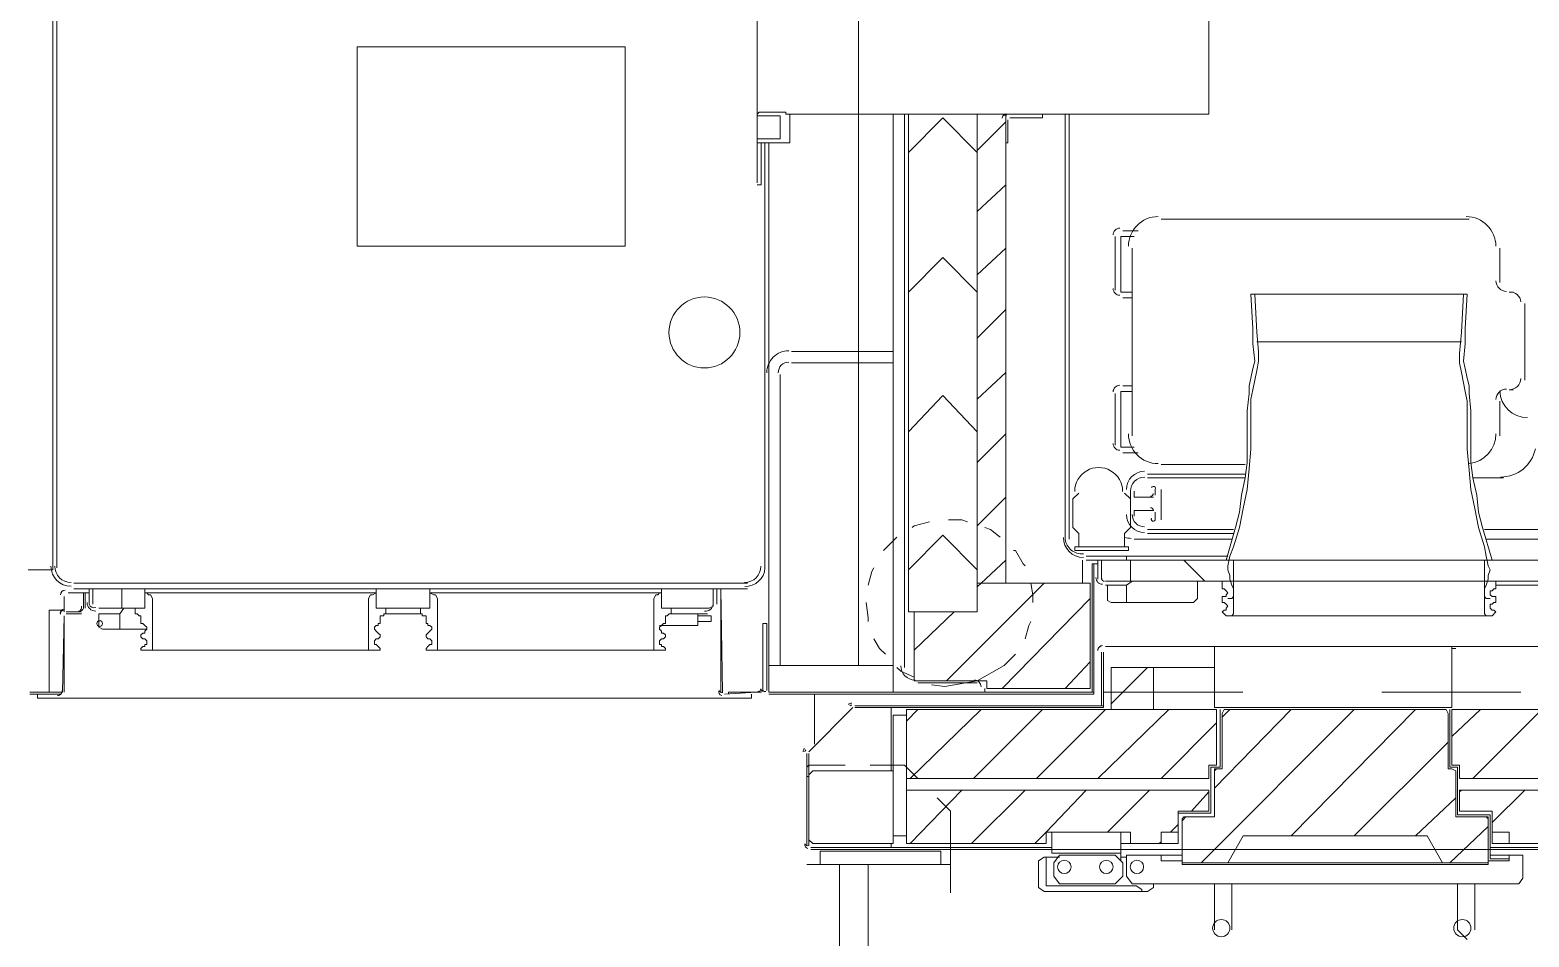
# Model space of a CAD drawing. Header units: metres. Extents: x -22 to 564, y 0 to 143.
# Drawn here: x 2.581 to 3.658, y 41.041 to 41.693 of the extents above; entities that cross this region are included whole.
import ezdxf
from ezdxf.xclip import XClip

# ---------------------------------------------------------------- set-up
doc = ezdxf.new("R2010")
doc.units = ezdxf.units.M
doc.header["$XCLIPFRAME"] = 2
doc.linetypes.add('XREF RADIOFARMACIA$0$PDF_IMPORT', pattern=[1, 0.8, -0.2])
doc.layers.add('XREF  PB CONJ$0$PARQUE', color=251, linetype='Continuous')
doc.layers.add('XREF RADIOFARMACIA$0$Mobiliario Fijo', color=40, linetype='Continuous')
doc.layers.get('Defpoints').off()

# ---------------------------------------------------------------- blocks, each defined once
blk = doc.blocks.new('XREF  PB CONJ')
at = {"layer": 'XREF  PB CONJ$0$PARQUE', "true_color": 0x136734}
h = blk.add_hatch(dxfattribs=at)
h.set_pattern_fill('CROSS', color=116, scale=0.02, angle=90)
edge = h.paths.add_edge_path()
edge.add_line((3.5883, 104.6056), (1.6936, 104.3684))
edge.add_line((1.6936, 104.3684), (2.4784, 17.6083))
edge.add_line((2.4784, 17.6083), (97.731, 17.9336))
edge.add_arc((97.7247, 19.237), 1.3034, 270.2752, 363.1006)
edge.add_line((99.0262, 19.3075), (96.4762, 19.3078))
edge.add_line((96.4762, 19.3078), (96.602, 20.224))
edge.add_line((96.602, 20.224), (62.4128, 20.224))
edge.add_arc((58.6329, 24.6535), 5.8231, 229.52466, 310.47534, ccw=False)
edge.add_line((54.8531, 20.224), (26.2527, 20.2188))
edge.add_line((26.2527, 20.2188), (4.2837, 20.0304))
edge.add_line((4.2837, 20.0304), (4.055, 46.6913))
edge.add_line((4.055, 46.6913), (2.3881, 46.6912))
edge.add_line((2.3881, 46.6912), (2.3881, 54.8033))
edge.add_line((2.3881, 54.8033), (3.9854, 54.8034))
edge.add_line((3.9854, 54.8034), (3.7464, 82.6679))
edge.add_line((3.7464, 82.6679), (3.6185, 95.2556))
edge.add_line((3.6185, 95.2556), (3.5883, 104.6056))
blk = doc.blocks.new('XREF RADIOFARMACIA$0$EQUIPO 2')
at = {"lineweight": 5}
for p, q in [((2547.6849, 1754.527), (2547.6849, 1754.5118)), ((2547.6863, 1754.527), (2547.6863, 1754.5118)), ((2547.7743, 1754.5104), (2547.7743, 1754.5283)), ((2547.6822, 1754.5049), (2547.6822, 1754.5215)), ((2547.6822, 1754.5215), (2547.6849, 1754.5215)), ((2547.6849, 1754.5215), (2547.6849, 1754.5049)), ((2547.6863, 1754.5132), (2547.6918, 1754.5132)), ((2547.6863, 1754.5118), (2547.6863, 1754.5036)), ((2547.6918, 1754.5132), (2547.7454, 1754.5132)), ((2547.7454, 1754.5132), (2547.7454, 1754.5022)), ((2547.6822, 1754.0276), (2547.6822, 1754.5049)), ((2547.6863, 1754.5036), (2547.7413, 1754.5022)), ((2547.7413, 1754.5022), (2547.6863, 1754.5022)), ((2547.7427, 1754.5008), (2547.7427, 1754.4898)), ((2547.7551, 1754.5022), (2547.7441, 1754.5022)), ((2547.7441, 1754.5008), (2547.7441, 1754.4898)), ((2548.5571, 1754.5104), (2547.7743, 1754.5104)), ((2548.5571, 1754.5077), (2547.7757, 1754.5077)), ((2547.7578, 1754.4884), (2547.7578, 1754.4994)), ((2547.7606, 1754.4637), (2547.7606, 1754.4953)), ((2547.7647, 1754.4637), (2547.7647, 1754.4953)), ((2547.7468, 1754.4884), (2547.7578, 1754.4884)), ((2547.7578, 1754.4871), (2547.7468, 1754.4871)), ((2547.7496, 1754.4843), (2547.7606, 1754.4843)), ((2547.7606, 1754.4816), (2547.7496, 1754.4816)), ((2547.7578, 1754.4884), (2547.7578, 1754.4871)), ((2547.7578, 1754.4843), (2547.7578, 1754.4871)), ((2547.7606, 1754.4843), (2547.7606, 1754.4816)), ((2547.7606, 1754.4816), (2547.7606, 1754.4761)), ((2547.7331, 1754.4774), (2547.7317, 1754.4747)), ((2547.7317, 1754.4747), (2547.7317, 1754.4637)), ((2547.7427, 1754.4774), (2547.7331, 1754.4774)), ((2547.7427, 1754.4637), (2547.7427, 1754.4774)), ((2547.7468, 1754.4774), (2547.7468, 1754.4637)), ((2547.7606, 1754.4761), (2547.7606, 1754.4609)), ((2547.7317, 1754.4637), (2547.7317, 1754.4623)), ((2547.7427, 1754.4623), (2547.7317, 1754.4623)), ((2547.7317, 1754.4623), (2547.7317, 1754.443)), ((2547.7427, 1754.4623), (2547.7427, 1754.4637)), ((2547.7468, 1754.4595), (2547.7427, 1754.4623)), ((2547.7468, 1754.4637), (2547.7468, 1754.4609)), ((2547.7606, 1754.4609), (2547.7468, 1754.4609)), ((2547.7468, 1754.4609), (2547.7468, 1754.4444)), ((2547.7606, 1754.4444), (2547.7606, 1754.4609)), ((2547.7647, 1754.432), (2547.7647, 1754.4637)), ((2547.7166, 1754.4458), (2547.7166, 1754.4472)), ((2547.7166, 1754.4472), (2547.7179, 1754.4472)), ((2547.7179, 1754.4472), (2547.7193, 1754.4458)), ((2547.7248, 1754.4458), (2547.7262, 1754.4472)), ((2547.7262, 1754.4472), (2547.7276, 1754.4472)), ((2547.7276, 1754.4472), (2547.7289, 1754.4458)), ((2547.7358, 1754.4458), (2547.7358, 1754.4472)), ((2547.7358, 1754.4472), (2547.7399, 1754.4472)), ((2547.7399, 1754.4472), (2547.7413, 1754.4472)), ((2547.7413, 1754.4485), (2547.7427, 1754.4499)), ((2547.7413, 1754.4472), (2547.7413, 1754.4485)), ((2547.7427, 1754.4499), (2547.7427, 1754.4513)), ((2547.7427, 1754.4513), (2547.7441, 1754.4513)), ((2547.7441, 1754.4513), (2547.7468, 1754.4513)), ((2547.7468, 1754.4513), (2547.7468, 1754.4444)), ((2547.7166, 1754.4389), (2547.7166, 1754.4458)), ((2547.7166, 1754.2821), (2547.7166, 1754.4389)), ((2547.7179, 1754.4389), (2547.7166, 1754.4389)), ((2547.7523, 1754.4389), (2547.7179, 1754.4389)), ((2547.7193, 1754.4458), (2547.7193, 1754.4444)), ((2547.7193, 1754.4444), (2547.7207, 1754.4444)), ((2547.7207, 1754.4444), (2547.7207, 1754.443)), ((2547.7207, 1754.443), (2547.7221, 1754.443)), ((2547.7221, 1754.443), (2547.7234, 1754.443)), ((2547.7234, 1754.443), (2547.7248, 1754.4444)), ((2547.7248, 1754.4444), (2547.7248, 1754.4458)), ((2547.7289, 1754.4458), (2547.7289, 1754.4444)), ((2547.7289, 1754.4444), (2547.7303, 1754.4444)), ((2547.7303, 1754.4444), (2547.7317, 1754.443)), ((2547.7317, 1754.443), (2547.7331, 1754.443)), ((2547.7331, 1754.443), (2547.7344, 1754.4444)), ((2547.7344, 1754.4444), (2547.7358, 1754.4458)), ((2547.7468, 1754.4444), (2547.7606, 1754.4444)), ((2547.7537, 1754.4389), (2547.7523, 1754.4389)), ((2547.7564, 1754.4403), (2547.7537, 1754.4389)), ((2547.7578, 1754.443), (2547.7564, 1754.4417)), ((2547.7564, 1754.4417), (2547.7564, 1754.4403)), ((2547.7578, 1754.278), (2547.7578, 1754.4444)), ((2547.7647, 1754.421), (2547.7647, 1754.432)), ((2547.7647, 1754.432), (2547.7647, 1754.432)), ((2547.7647, 1754.0991), (2547.7647, 1754.421)), ((2548.0068, 1754.2917), (2548.0068, 1754.0991)), ((2548.1499, 1754.2917), (2548.0068, 1754.2917)), ((2548.1499, 1754.0991), (2548.1499, 1754.2917)), ((2547.7166, 1754.2821), (2547.7166, 1754.2835)), ((2547.7166, 1754.2835), (2547.7179, 1754.2835)), ((2547.7166, 1754.2766), (2547.7166, 1754.2821)), ((2547.7166, 1754.2752), (2547.7166, 1754.2766)), ((2547.7179, 1754.2752), (2547.7166, 1754.2752)), ((2547.7179, 1754.2835), (2547.7523, 1754.2835)), ((2547.7193, 1754.2766), (2547.7179, 1754.2752)), ((2547.7207, 1754.278), (2547.7193, 1754.2766)), ((2547.7221, 1754.2793), (2547.7207, 1754.2793)), ((2547.7207, 1754.2793), (2547.7207, 1754.278)), ((2547.7234, 1754.2793), (2547.7221, 1754.2793)), ((2547.7248, 1754.278), (2547.7234, 1754.2793)), ((2547.7248, 1754.2766), (2547.7248, 1754.278)), ((2547.7262, 1754.2752), (2547.7248, 1754.2766)), ((2547.7276, 1754.2752), (2547.7262, 1754.2752)), ((2547.7289, 1754.2766), (2547.7276, 1754.2752)), ((2547.7303, 1754.278), (2547.7289, 1754.2766)), ((2547.7317, 1754.2793), (2547.7303, 1754.278)), ((2547.7331, 1754.2793), (2547.7317, 1754.2793)), ((2547.7344, 1754.278), (2547.7331, 1754.2793)), ((2547.7344, 1754.2766), (2547.7344, 1754.278)), ((2547.7358, 1754.2766), (2547.7344, 1754.2766)), ((2547.7358, 1754.2752), (2547.7358, 1754.2766)), ((2547.7399, 1754.2752), (2547.7358, 1754.2752)), ((2547.7413, 1754.2752), (2547.7399, 1754.2752)), ((2547.7413, 1754.2738), (2547.7413, 1754.2752)), ((2547.7468, 1754.2436), (2547.7468, 1754.278)), ((2547.7468, 1754.278), (2547.7606, 1754.278)), ((2547.7468, 1754.2394), (2547.7468, 1754.278)), ((2547.7523, 1754.2835), (2547.7537, 1754.2835)), ((2547.7537, 1754.2835), (2547.7564, 1754.2821)), ((2547.7564, 1754.2821), (2547.7564, 1754.2807)), ((2547.7564, 1754.2807), (2547.7578, 1754.278)), ((2547.7606, 1754.278), (2547.7606, 1754.2436)), ((2547.7413, 1754.2725), (2547.7413, 1754.2738)), ((2547.7427, 1754.2725), (2547.7413, 1754.2725)), ((2547.7427, 1754.2711), (2547.7427, 1754.2725)), ((2547.7427, 1754.2463), (2547.7427, 1754.2711)), ((2547.7441, 1754.2711), (2547.7427, 1754.2711)), ((2547.7468, 1754.2711), (2547.7441, 1754.2711)), ((2547.7413, 1754.2436), (2547.7413, 1754.2449)), ((2547.7413, 1754.2449), (2547.7427, 1754.2449)), ((2547.7413, 1754.2422), (2547.7413, 1754.2436)), ((2547.7427, 1754.2449), (2547.7427, 1754.2463)), ((2547.7427, 1754.2463), (2547.7441, 1754.2463)), ((2547.7441, 1754.2463), (2547.7468, 1754.2463)), ((2547.7606, 1754.2436), (2547.7606, 1754.2394)), ((2547.7166, 1754.2408), (2547.7166, 1754.2422)), ((2547.7166, 1754.2422), (2547.7179, 1754.2422)), ((2547.7166, 1754.2353), (2547.7166, 1754.2408)), ((2547.7166, 1754.2339), (2547.7166, 1754.2353)), ((2547.7166, 1754.0785), (2547.7166, 1754.2353)), ((2547.7179, 1754.2339), (2547.7166, 1754.2339)), ((2547.7179, 1754.2422), (2547.7193, 1754.2408)), ((2547.7523, 1754.2339), (2547.7179, 1754.2339)), ((2547.7193, 1754.2408), (2547.7207, 1754.2394)), ((2547.7207, 1754.2394), (2547.7207, 1754.2381)), ((2547.7207, 1754.2381), (2547.7221, 1754.2381)), ((2547.7221, 1754.2381), (2547.7234, 1754.2381)), ((2547.7234, 1754.2381), (2547.7248, 1754.2394)), ((2547.7248, 1754.2408), (2547.7262, 1754.2422)), ((2547.7248, 1754.2394), (2547.7248, 1754.2408)), ((2547.7262, 1754.2422), (2547.7276, 1754.2422)), ((2547.7276, 1754.2422), (2547.7289, 1754.2408)), ((2547.7289, 1754.2408), (2547.7303, 1754.2394)), ((2547.7303, 1754.2394), (2547.7317, 1754.2381)), ((2547.7317, 1754.2381), (2547.7331, 1754.2381)), ((2547.7331, 1754.2381), (2547.7344, 1754.2394)), ((2547.7344, 1754.2394), (2547.7344, 1754.2408)), ((2547.7344, 1754.2408), (2547.7358, 1754.2408)), ((2547.7358, 1754.2408), (2547.7358, 1754.2422)), ((2547.7358, 1754.2422), (2547.7399, 1754.2422)), ((2547.7399, 1754.2422), (2547.7413, 1754.2422)), ((2547.7606, 1754.2394), (2547.7468, 1754.2394)), ((2547.7537, 1754.2339), (2547.7523, 1754.2339)), ((2547.7564, 1754.2353), (2547.7537, 1754.2339)), ((2547.7578, 1754.2394), (2547.7564, 1754.2367)), ((2547.7564, 1754.2367), (2547.7564, 1754.2353)), ((2547.7578, 1754.073), (2547.7578, 1754.2394)), ((2547.7647, 1754.0936), (2547.7647, 1754.0991)), ((2547.7647, 1754.0537), (2547.7647, 1754.0936)), ((2547.7647, 1754.0936), (2547.7647, 1754.0936)), ((2548.0068, 1754.0991), (2548.1499, 1754.0991)), ((2547.7166, 1754.0716), (2547.7166, 1754.0785)), ((2547.7166, 1754.0785), (2547.7179, 1754.0785)), ((2547.7166, 1754.0702), (2547.7166, 1754.0716)), ((2547.7179, 1754.0702), (2547.7166, 1754.0702)), ((2547.7179, 1754.0785), (2547.7523, 1754.0785)), ((2547.7193, 1754.0716), (2547.7179, 1754.0702)), ((2547.7207, 1754.073), (2547.7193, 1754.073)), ((2547.7193, 1754.073), (2547.7193, 1754.0716)), ((2547.7221, 1754.0744), (2547.7207, 1754.0744)), ((2547.7207, 1754.0744), (2547.7207, 1754.073)), ((2547.7234, 1754.0744), (2547.7221, 1754.0744)), ((2547.7248, 1754.073), (2547.7234, 1754.0744)), ((2547.7248, 1754.0716), (2547.7248, 1754.073)), ((2547.7262, 1754.0702), (2547.7248, 1754.0716)), ((2547.7276, 1754.0702), (2547.7262, 1754.0702)), ((2547.7289, 1754.0716), (2547.7276, 1754.0702)), ((2547.7303, 1754.073), (2547.7289, 1754.073)), ((2547.7289, 1754.073), (2547.7289, 1754.0716)), ((2547.7317, 1754.0744), (2547.7303, 1754.073)), ((2547.7331, 1754.0744), (2547.7317, 1754.0744)), ((2547.7344, 1754.073), (2547.7331, 1754.0744)), ((2547.7344, 1754.0647), (2547.7344, 1754.0744)), ((2547.7358, 1754.0716), (2547.7344, 1754.073)), ((2547.7358, 1754.0702), (2547.7358, 1754.0716)), ((2547.7399, 1754.0702), (2547.7358, 1754.0702)), ((2547.7413, 1754.0702), (2547.7399, 1754.0702)), ((2547.7413, 1754.0689), (2547.7413, 1754.0702)), ((2547.7606, 1754.073), (2547.7468, 1754.073)), ((2547.7468, 1754.073), (2547.7468, 1754.0661)), ((2547.7468, 1754.073), (2547.7468, 1754.0661)), ((2547.7523, 1754.0785), (2547.7537, 1754.0785)), ((2547.7537, 1754.0785), (2547.7564, 1754.0771)), ((2547.7564, 1754.0771), (2547.7564, 1754.0757)), ((2547.7564, 1754.0757), (2547.7578, 1754.0744)), ((2547.7606, 1754.0661), (2547.7606, 1754.073)), ((2547.7344, 1754.0468), (2547.7344, 1754.0647)), ((2547.7427, 1754.0675), (2547.7413, 1754.0689)), ((2547.7427, 1754.0661), (2547.7427, 1754.0675)), ((2547.7427, 1754.0537), (2547.7427, 1754.0661)), ((2547.7441, 1754.0661), (2547.7427, 1754.0661)), ((2547.7468, 1754.0661), (2547.7441, 1754.0661)), ((2547.7468, 1754.0661), (2547.7468, 1754.0565)), ((2547.7427, 1754.04), (2547.7427, 1754.0537)), ((2547.7468, 1754.0565), (2547.7468, 1754.0537)), ((2547.7468, 1754.0537), (2547.7468, 1754.04)), ((2547.7606, 1754.0537), (2547.7606, 1754.0565)), ((2547.7606, 1754.0565), (2547.7606, 1754.0413)), ((2547.7606, 1754.0111), (2547.7606, 1754.0537)), ((2547.7647, 1754.0111), (2547.7647, 1754.0537)), ((2547.7358, 1754.0468), (2547.7344, 1754.0468)), ((2547.7427, 1754.0468), (2547.7358, 1754.0468)), ((2547.7372, 1754.0468), (2547.7372, 1754.0372)), ((2547.7413, 1754.0372), (2547.7413, 1754.0468)), ((2547.7468, 1754.0386), (2547.7468, 1754.0413)), ((2547.7482, 1754.0358), (2547.7468, 1754.0386)), ((2547.7606, 1754.0413), (2547.7606, 1754.0358)), ((2547.6822, 1754.0083), (2547.6822, 1754.0276)), ((2547.6849, 1754.0276), (2547.6866, 1754.001)), ((2547.6863, 1754.029), (2547.7606, 1754.0303)), ((2547.7606, 1754.0303), (2547.6863, 1754.0303)), ((2547.7372, 1754.0372), (2547.7413, 1754.0372)), ((2547.7606, 1754.0358), (2547.7482, 1754.0358)), ((2547.7496, 1754.0358), (2547.7606, 1754.0358)), ((2547.7606, 1754.0331), (2547.7496, 1754.0331)), ((2547.7606, 1754.0358), (2547.7606, 1754.0331)), ((2547.6863, 1754.0248), (2547.6849, 1754.0248)), ((2547.6863, 1754.0014), (2547.6863, 1754.0248)), ((2547.6849, 1754.0083), (2547.6822, 1754.0083)), ((2547.6849, 1753.9959), (2547.6849, 1753.7621)), ((2547.6863, 1753.7621), (2547.6863, 1753.9959)), ((2547.7055, 1753.9959), (2547.6863, 1753.9959)), ((2547.6863, 1753.9959), (2547.6863, 1753.9065)), ((2547.6877, 1754.0001), (2547.7358, 1754.0001)), ((2547.7358, 1753.9973), (2547.6877, 1753.9973)), ((2547.6877, 1753.9973), (2547.7358, 1753.9973)), ((2547.7055, 1753.9959), (2547.9147, 1753.9959)), ((2547.9147, 1753.9959), (2547.7055, 1753.9959)), ((2547.7055, 1753.9065), (2547.7055, 1753.9959)), ((2547.7358, 1754.0001), (2547.7358, 1753.9973)), ((2548.0811, 1753.9987), (2547.7757, 1753.9987)), ((2548.0811, 1753.9959), (2547.7757, 1753.9959)), ((2548.0508, 1754.0042), (2548.0508, 1754.0014)), ((2548.0508, 1754.0014), (2548.0811, 1754.0014)), ((2548.0522, 1754.0042), (2548.304, 1754.0042)), ((2548.0756, 1753.9987), (2548.0811, 1753.9987)), ((2548.0811, 1753.9959), (2548.0756, 1753.9959)), ((2548.0756, 1753.9959), (2548.0811, 1753.9959)), ((2548.0811, 1754.0042), (2548.0811, 1753.9808)), ((2548.0839, 1753.9877), (2548.0839, 1754.0042)), ((2548.1004, 1754.0042), (2548.1004, 1753.9877)), ((2548.1017, 1754.0042), (2548.1031, 1754.0028)), ((2548.1031, 1754.0028), (2548.1031, 1753.9836)), ((2547.9147, 1753.9877), (2547.7055, 1753.9877)), ((2548.1004, 1753.9877), (2548.0839, 1753.9877)), ((2548.099, 1753.9877), (2548.0852, 1753.9877)), ((2547.9229, 1753.9794), (2547.9229, 1753.9065)), ((2547.9312, 1753.9065), (2547.9312, 1753.9794)), ((2547.9312, 1753.9794), (2547.9312, 1753.9313)), ((2548.0811, 1753.9808), (2548.1017, 1753.9808)), ((2548.1031, 1753.9836), (2548.1017, 1753.9836)), ((2548.1017, 1753.9836), (2548.1017, 1753.6795)), ((2547.5749, 1753.9657), (2547.5749, 1753.7951)), ((2547.5762, 1753.9684), (2547.6258, 1753.9684)), ((2547.6258, 1753.9671), (2547.5762, 1753.9671)), ((2547.5804, 1753.9671), (2547.5776, 1753.9643)), ((2547.5776, 1753.9643), (2547.5776, 1753.9065)), ((2547.6271, 1753.9671), (2547.5804, 1753.9671)), ((2547.6161, 1753.9684), (2547.6313, 1753.9684)), ((2547.6258, 1753.9684), (2547.6258, 1753.9671)), ((2547.6423, 1753.9684), (2547.6258, 1753.9684)), ((2547.6258, 1753.9684), (2547.6258, 1753.9671)), ((2547.6258, 1753.9671), (2547.6423, 1753.9671)), ((2547.6299, 1753.9643), (2547.6271, 1753.9671)), ((2547.6299, 1753.9065), (2547.6299, 1753.9643)), ((2547.6313, 1753.9684), (2547.6326, 1753.9684)), ((2547.6326, 1753.9684), (2547.634, 1753.9671)), ((2547.634, 1753.9671), (2547.634, 1753.9657)), ((2547.634, 1753.9657), (2547.634, 1753.9409)), ((2547.6436, 1753.9671), (2547.6753, 1753.9354)), ((2547.6753, 1753.9354), (2547.6436, 1753.9671)), ((2547.6491, 1753.9629), (2547.6849, 1753.9629)), ((2547.5625, 1753.9588), (2547.5721, 1753.9588)), ((2547.6753, 1753.934), (2547.6753, 1753.7552)), ((2547.6767, 1753.7552), (2547.6767, 1753.934)), ((2547.634, 1753.8996), (2547.634, 1753.923)), ((2547.7248, 1753.9203), (2547.7179, 1753.9162)), ((2547.7399, 1753.9244), (2547.7372, 1753.9244)), ((2547.7509, 1753.9258), (2547.7399, 1753.9244)), ((2547.773, 1753.9217), (2547.7633, 1753.9244)), ((2547.7757, 1753.9203), (2547.773, 1753.9217)), ((2547.7179, 1753.9162), (2547.7138, 1753.912)), ((2547.7922, 1753.9093), (2547.7881, 1753.9134)), ((2547.7977, 1753.9038), (2547.7922, 1753.9093)), ((2547.5776, 1753.9079), (2547.5749, 1753.9079)), ((2547.5776, 1753.9065), (2547.6299, 1753.9065)), ((2547.5831, 1753.8969), (2547.5831, 1753.9065)), ((2547.5831, 1753.9065), (2547.6698, 1753.9065)), ((2547.6244, 1753.8886), (2547.634, 1753.8983)), ((2547.6299, 1753.9079), (2547.6753, 1753.9079)), ((2547.634, 1753.8983), (2547.634, 1753.8996)), ((2547.6698, 1753.9065), (2547.6698, 1753.8969)), ((2547.6863, 1753.8405), (2547.6863, 1753.9065)), ((2547.6863, 1753.9065), (2547.7853, 1753.9065)), ((2547.6863, 1753.9065), (2547.7055, 1753.9065)), ((2547.7014, 1753.901), (2547.6973, 1753.8914)), ((2547.7042, 1753.9038), (2547.7014, 1753.901)), ((2547.7812, 1753.8983), (2547.7042, 1753.8983)), ((2547.7853, 1753.8983), (2547.7812, 1753.8983)), ((2547.7853, 1753.9065), (2548.1017, 1753.9065)), ((2548.1017, 1753.8983), (2547.7853, 1753.8983)), ((2547.9229, 1753.9065), (2547.9312, 1753.9065)), ((2547.6161, 1753.8969), (2547.5776, 1753.8969)), ((2547.5776, 1753.8969), (2547.5776, 1753.7965)), ((2547.5776, 1753.8941), (2547.6161, 1753.857)), ((2547.6698, 1753.8969), (2547.5831, 1753.8969)), ((2547.6161, 1753.6795), (2547.6161, 1753.8969)), ((2547.6739, 1753.8969), (2547.6244, 1753.8969)), ((2547.6244, 1753.8969), (2547.6244, 1753.6795)), ((2547.6244, 1753.8941), (2547.6739, 1753.8432)), ((2547.6657, 1753.8969), (2547.6739, 1753.8886)), ((2547.6739, 1753.674), (2547.6739, 1753.8969)), ((2547.6932, 1753.8886), (2547.6932, 1753.846)), ((2547.7441, 1753.8914), (2547.6945, 1753.8914)), ((2547.6945, 1753.8914), (2547.6945, 1753.8391)), ((2547.7166, 1753.8914), (2547.7441, 1753.8625)), ((2548.1017, 1753.8955), (2547.7441, 1753.8955)), ((2547.7441, 1753.8955), (2547.7441, 1753.846)), ((2547.7441, 1753.846), (2547.7441, 1753.8914)), ((2547.7743, 1753.8955), (2547.7991, 1753.8708)), ((2547.806, 1753.8914), (2547.8046, 1753.8928)), ((2547.8087, 1753.8804), (2547.806, 1753.8914)), ((2547.8734, 1753.8955), (2547.8734, 1753.8955)), ((2547.8734, 1753.8955), (2547.8995, 1753.8708)), ((2547.9738, 1753.8955), (2547.9738, 1753.8955)), ((2547.9738, 1753.8955), (2547.9986, 1753.8708)), ((2548.0742, 1753.8955), (2548.099, 1753.8708)), ((2547.5721, 1753.8721), (2547.5625, 1753.8721)), ((2547.5996, 1753.8653), (2547.601, 1753.8653)), ((2547.601, 1753.8653), (2547.6106, 1753.8749)), ((2547.6945, 1753.868), (2547.7647, 1753.7978)), ((2547.7991, 1753.8708), (2547.7743, 1753.846)), ((2547.8101, 1753.857), (2547.8101, 1753.8666)), ((2547.8995, 1753.8708), (2547.8734, 1753.846)), ((2547.9986, 1753.8708), (2547.9738, 1753.846)), ((2548.099, 1753.8708), (2548.0742, 1753.846)), ((2547.8087, 1753.8529), (2547.8101, 1753.857)), ((2547.5776, 1753.8501), (2547.6161, 1753.8116)), ((2547.6244, 1753.8487), (2547.6739, 1753.7992)), ((2547.7647, 1753.846), (2547.7441, 1753.846)), ((2547.7441, 1753.846), (2548.1017, 1753.846)), ((2547.762, 1753.846), (2547.7647, 1753.8432)), ((2547.7647, 1753.7648), (2547.7647, 1753.846)), ((2548.1017, 1753.846), (2547.7647, 1753.846)), ((2547.7647, 1753.846), (2547.7647, 1753.8254)), ((2547.806, 1753.846), (2547.8266, 1753.8254)), ((2547.8514, 1753.846), (2547.872, 1753.8254)), ((2547.8968, 1753.846), (2547.916, 1753.8254)), ((2547.9408, 1753.846), (2547.9614, 1753.8254)), ((2547.9862, 1753.846), (2548.0054, 1753.8254)), ((2548.0316, 1753.846), (2548.0508, 1753.8254)), ((2548.0756, 1753.846), (2548.0962, 1753.8254)), ((2547.689, 1753.8405), (2547.6863, 1753.8405)), ((2547.6945, 1753.8391), (2547.689, 1753.8391)), ((2547.689, 1753.8391), (2547.689, 1753.7648)), ((2547.7647, 1753.8432), (2547.7647, 1753.7648)), ((2547.7647, 1753.8432), (2547.7812, 1753.8254)), ((2547.7977, 1753.8295), (2547.8032, 1753.8364)), ((2547.8032, 1753.8364), (2547.8046, 1753.8405)), ((2547.689, 1753.8281), (2547.7537, 1753.7648)), ((2547.7647, 1753.8254), (2548.1017, 1753.8254)), ((2548.0811, 1753.824), (2548.0811, 1753.8254)), ((2548.0811, 1753.8254), (2548.0976, 1753.8254)), ((2548.0976, 1753.824), (2548.0811, 1753.824)), ((2548.099, 1753.8226), (2548.099, 1753.7992)), ((2548.1017, 1753.7992), (2548.1017, 1753.8226)), ((2547.7248, 1753.8116), (2547.7344, 1753.8089)), ((2547.7771, 1753.8116), (2547.7785, 1753.813)), ((2547.7785, 1753.813), (2547.7881, 1753.8185)), ((2547.7881, 1753.8185), (2547.7881, 1753.8199)), ((2547.546, 1753.802), (2547.5432, 1753.7978)), ((2547.5652, 1753.802), (2547.546, 1753.802)), ((2547.568, 1753.7978), (2547.5652, 1753.802)), ((2547.5776, 1753.8047), (2547.5859, 1753.7965)), ((2547.6244, 1753.8033), (2547.6739, 1753.7538)), ((2547.7344, 1753.8089), (2547.7372, 1753.8075)), ((2547.7509, 1753.8061), (2547.7564, 1753.8061)), ((2547.7564, 1753.8061), (2547.7647, 1753.8075)), ((2547.5432, 1753.7978), (2547.5432, 1753.7277)), ((2547.5473, 1753.7318), (2547.5473, 1753.7965)), ((2547.5473, 1753.7965), (2547.568, 1753.7965)), ((2547.5542, 1753.791), (2547.5487, 1753.7868)), ((2547.5639, 1753.791), (2547.5542, 1753.791)), ((2547.5694, 1753.7868), (2547.5639, 1753.791)), ((2547.568, 1753.7965), (2547.568, 1753.7978)), ((2547.568, 1753.7965), (2547.568, 1753.7896)), ((2547.5707, 1753.7428), (2547.5707, 1753.7923)), ((2547.5707, 1753.7923), (2547.5859, 1753.7923)), ((2547.5749, 1753.7951), (2547.5749, 1753.7923)), ((2547.5776, 1753.7965), (2547.5859, 1753.7965)), ((2547.5859, 1753.7965), (2547.6161, 1753.7676)), ((2547.5859, 1753.7965), (2547.5859, 1753.7359)), ((2547.5859, 1753.7923), (2547.5859, 1753.7428)), ((2548.099, 1753.7992), (2548.1017, 1753.7992)), ((2547.5487, 1753.7868), (2547.5487, 1753.7469)), ((2547.568, 1753.7896), (2547.568, 1753.7868)), ((2547.5694, 1753.7469), (2547.5694, 1753.7868)), ((2547.689, 1753.7827), (2547.7083, 1753.7648)), ((2547.7963, 1753.7827), (2548.1017, 1753.7827)), ((2547.7963, 1753.78), (2548.1017, 1753.78)), ((2547.7647, 1753.7703), (2547.7812, 1753.7703)), ((2547.7908, 1753.7758), (2547.7881, 1753.7758)), ((2547.7881, 1753.7758), (2547.7881, 1753.7731)), ((2547.7881, 1753.7731), (2547.7881, 1753.7401)), ((2547.7908, 1753.7373), (2547.7908, 1753.7758)), ((2547.7908, 1753.7731), (2547.8005, 1753.7731)), ((2547.8005, 1753.7731), (2547.8046, 1753.7772)), ((2547.8046, 1753.7772), (2547.8252, 1753.7772)), ((2547.8252, 1753.7772), (2547.8294, 1753.7731)), ((2547.6244, 1753.7593), (2547.6739, 1753.7084)), ((2547.6849, 1753.7621), (2547.6863, 1753.7621)), ((2547.6863, 1753.7621), (2547.6863, 1753.7635)), ((2547.6863, 1753.7635), (2547.7785, 1753.7635)), ((2547.7785, 1753.7621), (2547.6863, 1753.7621)), ((2547.689, 1753.7648), (2547.7647, 1753.7648)), ((2547.6945, 1753.7648), (2547.6904, 1753.7648)), ((2547.7812, 1753.7593), (2547.7675, 1753.7593)), ((2547.7785, 1753.7635), (2547.7785, 1753.7621)), ((2547.7785, 1753.7621), (2547.7785, 1753.7607)), ((2547.7785, 1753.7607), (2547.7785, 1753.7593)), ((2547.7812, 1753.7676), (2547.7812, 1753.7387)), ((2547.7812, 1753.7566), (2547.7812, 1753.7593)), ((2547.784, 1753.7676), (2547.784, 1753.7387)), ((2547.5487, 1753.7469), (2547.5542, 1753.7414)), ((2547.5639, 1753.7414), (2547.5694, 1753.7469)), ((2547.5859, 1753.7524), (2547.6161, 1753.7222)), ((2547.7042, 1753.7497), (2547.6739, 1753.7497)), ((2547.6739, 1753.7497), (2547.6739, 1753.7194)), ((2547.6753, 1753.7552), (2547.6767, 1753.7552)), ((2547.6767, 1753.7552), (2547.6767, 1753.7566)), ((2547.6767, 1753.7566), (2547.7152, 1753.7566)), ((2547.7152, 1753.7552), (2547.6767, 1753.7552)), ((2547.678, 1753.7497), (2547.7042, 1753.7236)), ((2547.6822, 1753.7552), (2547.6822, 1753.7552)), ((2547.6849, 1753.7552), (2547.6849, 1753.7552)), ((2547.6863, 1753.7552), (2547.6863, 1753.7552)), ((2547.7042, 1753.7194), (2547.7042, 1753.7497)), ((2547.7193, 1753.6754), (2547.7193, 1753.7538)), ((2547.7509, 1753.7497), (2547.7523, 1753.7524)), ((2547.7509, 1753.7387), (2547.7509, 1753.7497)), ((2547.7523, 1753.7524), (2547.7633, 1753.7524)), ((2547.7633, 1753.7538), (2547.7633, 1753.7387)), ((2547.7661, 1753.7511), (2547.7661, 1753.7538)), ((2547.7661, 1753.7538), (2547.7661, 1753.7387)), ((2547.7675, 1753.7566), (2547.7675, 1753.7566)), ((2547.7812, 1753.7566), (2547.7675, 1753.7566)), ((2547.7675, 1753.7566), (2547.7812, 1753.7566)), ((2547.7812, 1753.7511), (2547.7812, 1753.7566)), ((2547.7812, 1753.7414), (2547.7812, 1753.7511)), ((2547.8638, 1753.7469), (2547.9009, 1753.7469)), ((2547.9752, 1753.7469), (2548.0137, 1753.7469)), ((2547.5542, 1753.7387), (2547.5487, 1753.7346)), ((2547.5542, 1753.7414), (2547.5639, 1753.7414)), ((2547.5694, 1753.7387), (2547.5542, 1753.7387)), ((2547.5707, 1753.7428), (2547.5652, 1753.7428)), ((2547.568, 1753.7428), (2547.568, 1753.7387)), ((2547.5694, 1753.7139), (2547.5694, 1753.7387)), ((2547.5859, 1753.7428), (2547.5707, 1753.7428)), ((2547.5735, 1753.7304), (2547.5735, 1753.7428)), ((2547.5776, 1753.7428), (2547.5776, 1753.7015)), ((2547.5776, 1753.7015), (2547.5776, 1753.7428)), ((2547.5859, 1753.7359), (2547.5776, 1753.7359)), ((2547.5776, 1753.7359), (2547.5776, 1753.7139)), ((2547.7633, 1753.7387), (2547.7509, 1753.7387)), ((2547.7509, 1753.7387), (2547.7509, 1753.6905)), ((2547.7509, 1753.7387), (2547.7509, 1753.7387)), ((2547.7633, 1753.7387), (2547.7633, 1753.7387)), ((2547.7661, 1753.7346), (2547.7633, 1753.7387)), ((2547.7661, 1753.7387), (2547.7661, 1753.7359)), ((2547.7661, 1753.6617), (2547.7661, 1753.7359)), ((2547.7661, 1753.7359), (2547.7812, 1753.7359)), ((2547.7812, 1753.7387), (2547.7812, 1753.7359)), ((2547.784, 1753.7387), (2547.7812, 1753.7387)), ((2547.7812, 1753.7359), (2547.7812, 1753.6617)), ((2547.784, 1753.7263), (2547.784, 1753.7387)), ((2547.7881, 1753.7401), (2547.7881, 1753.7373)), ((2547.7881, 1753.7373), (2547.7908, 1753.7373)), ((2547.8005, 1753.7401), (2547.7908, 1753.7401)), ((2547.8046, 1753.7359), (2547.8005, 1753.7401)), ((2547.8252, 1753.7359), (2547.8046, 1753.7359)), ((2547.8294, 1753.7401), (2547.8252, 1753.7359)), ((2547.8252, 1753.7359), (2547.8307, 1753.7359)), ((2547.8583, 1753.7304), (2547.8583, 1753.7414)), ((2547.9023, 1753.7428), (2547.8624, 1753.7428)), ((2547.8624, 1753.7428), (2547.8624, 1753.7387)), ((2547.8624, 1753.7414), (2547.8624, 1753.7387)), ((2547.8624, 1753.7387), (2547.8624, 1753.7332)), ((2547.8926, 1753.7428), (2547.9023, 1753.7428)), ((2547.9023, 1753.7428), (2547.9023, 1753.7387)), ((2547.9023, 1753.7387), (2547.9023, 1753.7414)), ((2547.9023, 1753.7346), (2547.9023, 1753.7387)), ((2547.9064, 1753.7414), (2547.9064, 1753.7346)), ((2547.9697, 1753.7346), (2547.9697, 1753.7414)), ((2547.9738, 1753.7428), (2548.0137, 1753.7428)), ((2548.0137, 1753.7428), (2547.9738, 1753.7428)), ((2547.9738, 1753.7428), (2547.9738, 1753.7387)), ((2547.9738, 1753.7414), (2547.9738, 1753.7387)), ((2547.9738, 1753.7387), (2547.9738, 1753.7346)), ((2548.0137, 1753.7428), (2548.0137, 1753.7387)), ((2548.0137, 1753.7387), (2548.0137, 1753.7414)), ((2548.0137, 1753.7332), (2548.0137, 1753.7387)), ((2548.0178, 1753.7414), (2548.0178, 1753.7304)), ((2547.5432, 1753.7277), (2547.5446, 1753.7277)), ((2547.5432, 1753.7277), (2547.5432, 1753.7236)), ((2547.5446, 1753.7277), (2547.5473, 1753.7318)), ((2547.5487, 1753.7346), (2547.5487, 1753.4567)), ((2547.784, 1753.696), (2547.784, 1753.7263)), ((2547.7963, 1753.663), (2547.7963, 1753.7332)), ((2547.817, 1753.7332), (2547.8129, 1753.7332)), ((2547.817, 1753.7194), (2547.817, 1753.7332)), ((2547.8307, 1753.7332), (2547.8266, 1753.7332)), ((2547.8266, 1753.7332), (2547.8266, 1753.7194)), ((2547.8706, 1753.7346), (2548.0054, 1753.7346)), ((2547.5432, 1753.7236), (2547.546, 1753.7194)), ((2547.546, 1753.7194), (2547.5487, 1753.7194)), ((2547.5776, 1753.7153), (2547.579, 1753.7139)), ((2547.6739, 1753.7194), (2547.7042, 1753.7194)), ((2547.7042, 1753.7194), (2547.7042, 1753.6754)), ((2547.8005, 1753.6617), (2547.8005, 1753.7236)), ((2547.8032, 1753.7236), (2547.8032, 1753.6617)), ((2547.8156, 1753.7181), (2547.8101, 1753.7181)), ((2547.8321, 1753.7181), (2547.828, 1753.7181)), ((2547.8404, 1753.6534), (2547.8404, 1753.7236)), ((2547.8431, 1753.7236), (2547.8431, 1753.6534)), ((2547.5652, 1753.6988), (2547.5652, 1753.7139)), ((2547.5652, 1753.7139), (2547.5652, 1753.6988)), ((2547.5652, 1753.7139), (2547.5694, 1753.7139)), ((2547.5694, 1753.7139), (2547.5694, 1753.7057)), ((2547.5694, 1753.7139), (2547.5694, 1753.7139)), ((2547.5694, 1753.7057), (2547.5694, 1753.6988)), ((2547.5776, 1753.7139), (2547.5859, 1753.7139)), ((2547.5859, 1753.7139), (2547.5859, 1753.7015)), ((2547.5859, 1753.7071), (2547.5914, 1753.7015)), ((2547.6244, 1753.7139), (2547.6643, 1753.674)), ((2547.8101, 1753.7139), (2547.8321, 1753.7139)), ((2547.85, 1753.6534), (2547.85, 1753.7139)), ((2548.0261, 1753.7139), (2548.0261, 1753.4924)), ((2547.5625, 1753.4787), (2547.5625, 1753.6988)), ((2547.5625, 1753.6988), (2547.5955, 1753.6988)), ((2547.5639, 1753.6988), (2547.5639, 1753.6658)), ((2547.5996, 1753.7015), (2547.5776, 1753.7015)), ((2547.5776, 1753.7015), (2547.5996, 1753.7015)), ((2547.5776, 1753.7015), (2547.5776, 1753.7015)), ((2547.5859, 1753.7015), (2547.601, 1753.7015)), ((2547.5941, 1753.6988), (2547.5969, 1753.696)), ((2547.5955, 1753.6988), (2547.5969, 1753.6974)), ((2547.5969, 1753.6974), (2547.5969, 1753.6754)), ((2547.5996, 1753.7015), (2547.5996, 1753.6782)), ((2547.601, 1753.7015), (2547.601, 1753.6795)), ((2547.7661, 1753.6823), (2547.7812, 1753.6974)), ((2547.784, 1753.6658), (2547.784, 1753.696)), ((2547.5639, 1753.685), (2547.6739, 1753.575)), ((2547.601, 1753.6919), (2547.6148, 1753.6795)), ((2547.7509, 1753.6905), (2547.7537, 1753.6878)), ((2547.7537, 1753.6878), (2547.7661, 1753.6878)), ((2547.524, 1753.6754), (2547.5157, 1753.6754)), ((2547.5487, 1753.6754), (2547.524, 1753.6754)), ((2547.6313, 1753.6754), (2547.5969, 1753.6754)), ((2547.5969, 1753.6754), (2547.6299, 1753.6754)), ((2547.5996, 1753.6782), (2547.6326, 1753.6782)), ((2547.601, 1753.6795), (2547.6161, 1753.6795)), ((2547.6175, 1753.6754), (2547.6739, 1753.6204)), ((2547.6244, 1753.6795), (2547.634, 1753.6795)), ((2547.6299, 1753.6754), (2547.6313, 1753.674)), ((2547.6313, 1753.6713), (2547.6313, 1753.6754)), ((2547.6313, 1753.674), (2547.6313, 1753.6699)), ((2547.6326, 1753.6782), (2547.6326, 1753.6727)), ((2547.6326, 1753.6768), (2547.6326, 1753.6713)), ((2547.6326, 1753.6713), (2547.6739, 1753.6713)), ((2547.634, 1753.6795), (2547.634, 1753.674)), ((2547.634, 1753.674), (2547.6739, 1753.674)), ((2547.6753, 1753.5048), (2547.6753, 1753.6754)), ((2547.6753, 1753.6754), (2547.7179, 1753.6754)), ((2547.7179, 1753.6754), (2547.7193, 1753.6754)), ((2547.7193, 1753.6754), (2547.7193, 1753.5048)), ((2548.1017, 1753.6795), (2548.2558, 1753.6795)), ((2547.5157, 1753.663), (2547.524, 1753.663)), ((2547.524, 1753.663), (2547.5487, 1753.663)), ((2547.5831, 1753.6548), (2547.5639, 1753.6658)), ((2547.5639, 1753.6658), (2547.5639, 1753.5117)), ((2547.6313, 1753.6699), (2547.6712, 1753.6699)), ((2547.6684, 1753.6699), (2547.6739, 1753.6644)), ((2547.6712, 1753.6699), (2547.6739, 1753.6685)), ((2547.6739, 1753.6685), (2547.6739, 1753.509)), ((2547.7413, 1753.6672), (2547.7441, 1753.6699)), ((2547.7413, 1753.6644), (2547.7413, 1753.6672)), ((2547.7413, 1753.4787), (2547.7413, 1753.6644)), ((2547.7413, 1753.6644), (2547.7413, 1753.663)), ((2547.7413, 1753.663), (2547.7427, 1753.6617)), ((2547.7427, 1753.6617), (2547.7441, 1753.6617)), ((2547.7441, 1753.6699), (2547.7454, 1753.6685)), ((2547.7441, 1753.6617), (2547.7592, 1753.6617)), ((2547.7454, 1753.6685), (2547.7454, 1753.6672)), ((2547.7454, 1753.6672), (2547.7468, 1753.6672)), ((2547.7468, 1753.6672), (2547.7482, 1753.6658)), ((2547.7482, 1753.6658), (2547.7496, 1753.6672)), ((2547.7496, 1753.6672), (2547.7509, 1753.6685)), ((2547.7509, 1753.6685), (2547.7509, 1753.6699)), ((2547.7509, 1753.6699), (2547.7523, 1753.6699)), ((2547.7523, 1753.6699), (2547.7537, 1753.6699)), ((2547.7537, 1753.6699), (2547.7551, 1753.6699)), ((2547.7537, 1753.6658), (2547.7537, 1753.6644)), ((2547.7537, 1753.6644), (2547.7537, 1753.663)), ((2547.7537, 1753.663), (2547.7551, 1753.6617)), ((2547.7551, 1753.6699), (2547.7551, 1753.6685)), ((2547.7551, 1753.6685), (2547.7551, 1753.6672)), ((2547.7551, 1753.6672), (2547.7564, 1753.6672)), ((2547.7551, 1753.6617), (2547.7564, 1753.6617)), ((2547.7564, 1753.6672), (2547.7578, 1753.6658)), ((2547.7564, 1753.6617), (2547.7606, 1753.6617)), ((2547.7578, 1753.6658), (2547.7592, 1753.6672)), ((2547.7592, 1753.6672), (2547.7606, 1753.6685)), ((2547.7606, 1753.6685), (2547.7606, 1753.6699)), ((2547.7606, 1753.6699), (2547.762, 1753.6699)), ((2547.7606, 1753.6617), (2547.7633, 1753.663)), ((2547.7606, 1753.6617), (2547.7661, 1753.6617)), ((2547.762, 1753.6699), (2547.7661, 1753.6699)), ((2547.7633, 1753.663), (2547.7675, 1753.6644)), ((2547.7661, 1753.6699), (2547.7661, 1753.6617)), ((2547.7661, 1753.6617), (2547.7812, 1753.6617)), ((2547.7661, 1753.4814), (2547.7661, 1753.6617)), ((2547.7661, 1753.6617), (2547.7661, 1753.4814)), ((2547.7675, 1753.6644), (2547.7702, 1753.6644)), ((2547.7702, 1753.6644), (2547.7743, 1753.6658)), ((2547.7743, 1753.6658), (2547.7771, 1753.6658)), ((2547.7771, 1753.6658), (2547.784, 1753.6644)), ((2547.8046, 1753.6603), (2547.7812, 1753.6672)), ((2547.7812, 1753.6617), (2547.7812, 1753.4814)), ((2547.784, 1753.6644), (2547.7908, 1753.6617)), ((2547.7908, 1753.6617), (2547.8046, 1753.6575)), ((2547.5831, 1753.5227), (2547.5831, 1753.6548)), ((2547.8156, 1753.6575), (2547.8046, 1753.6603)), ((2547.8046, 1753.6575), (2547.8184, 1753.6548)), ((2547.828, 1753.6561), (2547.8156, 1753.6575)), ((2547.8184, 1753.6548), (2547.8321, 1753.652)), ((2547.8404, 1753.6534), (2547.828, 1753.6561)), ((2547.8321, 1753.652), (2547.8472, 1753.6506)), ((2547.8514, 1753.652), (2547.8404, 1753.6534)), ((2547.8472, 1753.6506), (2547.861, 1753.6493)), ((2547.8638, 1753.652), (2547.8514, 1753.652)), ((2547.8761, 1753.652), (2547.8638, 1753.652)), ((2547.8885, 1753.652), (2547.8761, 1753.652)), ((2547.9009, 1753.6506), (2547.8885, 1753.652)), ((2547.9064, 1753.6506), (2547.9009, 1753.6506)), ((2547.9119, 1753.6493), (2547.9064, 1753.6506)), ((2547.861, 1753.6493), (2547.8748, 1753.6493)), ((2547.8748, 1753.6493), (2547.8899, 1753.6493)), ((2547.8899, 1753.6493), (2547.8968, 1753.6493)), ((2547.8968, 1753.6493), (2547.9036, 1753.6479)), ((2547.9036, 1753.6479), (2547.9174, 1753.6451)), ((2547.9188, 1753.6479), (2547.9119, 1753.6493)), ((2547.9174, 1753.6451), (2547.9243, 1753.6438)), ((2547.9243, 1753.6465), (2547.9188, 1753.6479)), ((2547.9367, 1753.6479), (2547.9243, 1753.6465)), ((2547.9243, 1753.6438), (2547.9312, 1753.6438)), ((2547.9312, 1753.6438), (2547.9449, 1753.6451)), ((2547.9477, 1753.6479), (2547.9367, 1753.6479)), ((2547.938, 1753.4979), (2547.938, 1753.6451)), ((2547.9449, 1753.6451), (2547.9724, 1753.6465)), ((2547.9724, 1753.6493), (2547.9477, 1753.6479)), ((2547.9724, 1753.4938), (2547.9724, 1753.6493)), ((2547.5831, 1753.6204), (2547.6739, 1753.531)), ((2547.5831, 1753.575), (2547.6505, 1753.5076)), ((2547.5639, 1753.5117), (2547.5831, 1753.5227)), ((2547.5831, 1753.531), (2547.6106, 1753.5021)), ((2547.5639, 1753.4787), (2547.5639, 1753.5117)), ((2547.5157, 1753.5007), (2547.5088, 1753.4938)), ((2547.524, 1753.5007), (2547.5157, 1753.5007)), ((2547.5487, 1753.5007), (2547.524, 1753.5007)), ((2547.5639, 1753.5062), (2547.59, 1753.4787)), ((2547.5969, 1753.4787), (2547.5969, 1753.5021)), ((2547.6299, 1753.5021), (2547.5969, 1753.5021)), ((2547.5969, 1753.5021), (2547.5969, 1753.4801)), ((2547.6326, 1753.5007), (2547.5982, 1753.5007)), ((2547.5982, 1753.5007), (2547.5982, 1753.4773)), ((2547.6161, 1753.4993), (2547.601, 1753.4993)), ((2547.601, 1753.4993), (2547.601, 1753.4759)), ((2547.6148, 1753.4993), (2547.6161, 1753.4979)), ((2547.6161, 1753.2393), (2547.6161, 1753.4993)), ((2547.634, 1753.4993), (2547.6244, 1753.4993)), ((2547.6244, 1753.4993), (2547.6244, 1753.2393)), ((2547.6313, 1753.5048), (2547.6299, 1753.5021)), ((2547.6712, 1753.5076), (2547.6313, 1753.5076)), ((2547.6313, 1753.5076), (2547.6313, 1753.5048)), ((2547.6739, 1753.5062), (2547.6326, 1753.5062)), ((2547.6326, 1753.5062), (2547.6326, 1753.5007)), ((2547.6739, 1753.5048), (2547.634, 1753.5048)), ((2547.634, 1753.5048), (2547.634, 1753.4993)), ((2547.6546, 1753.5048), (2547.6739, 1753.4842)), ((2547.6739, 1753.509), (2547.6712, 1753.5076)), ((2547.6739, 1753.2338), (2547.6739, 1753.5048)), ((2547.7179, 1753.5048), (2547.6753, 1753.5048)), ((2547.6753, 1753.5048), (2547.6753, 1753.5048)), ((2547.7179, 1753.5021), (2547.7179, 1753.5048)), ((2547.7193, 1753.5048), (2547.7179, 1753.5048)), ((2547.7193, 1753.2366), (2547.7193, 1753.5048)), ((2547.9229, 1753.4993), (2547.916, 1753.4979)), ((2547.9298, 1753.4993), (2547.9229, 1753.4993)), ((2547.9449, 1753.4979), (2547.9298, 1753.4993)), ((2547.5157, 1753.4883), (2547.524, 1753.4883)), ((2547.524, 1753.4883), (2547.5487, 1753.4883)), ((2547.6244, 1753.4897), (2547.6739, 1753.4402)), ((2547.8184, 1753.4883), (2547.8046, 1753.4856)), ((2547.8321, 1753.4911), (2547.8184, 1753.4883)), ((2547.828, 1753.4869), (2547.8404, 1753.4897)), ((2547.8459, 1753.4924), (2547.8321, 1753.4911)), ((2547.8404, 1753.4897), (2547.8514, 1753.4911)), ((2547.8404, 1753.4677), (2547.8404, 1753.4897)), ((2547.861, 1753.4938), (2547.8459, 1753.4924)), ((2547.8514, 1753.4911), (2547.8638, 1753.4911)), ((2547.8748, 1753.4938), (2547.861, 1753.4938)), ((2547.8638, 1753.4911), (2547.8761, 1753.4911)), ((2547.8885, 1753.4938), (2547.8748, 1753.4938)), ((2547.8761, 1753.4911), (2547.8885, 1753.4911)), ((2547.8954, 1753.4938), (2547.8885, 1753.4938)), ((2547.8885, 1753.4911), (2547.9009, 1753.4924)), ((2547.9023, 1753.4952), (2547.8954, 1753.4938)), ((2547.9009, 1753.4924), (2547.9064, 1753.4924)), ((2547.916, 1753.4979), (2547.9023, 1753.4952)), ((2547.9064, 1753.4924), (2547.9119, 1753.4938)), ((2547.9119, 1753.4938), (2547.9188, 1753.4952)), ((2547.9188, 1753.4952), (2547.9243, 1753.4966)), ((2547.9243, 1753.4966), (2547.9367, 1753.4952)), ((2547.9367, 1753.4952), (2547.9477, 1753.4952)), ((2547.9724, 1753.4966), (2547.9449, 1753.4979)), ((2547.9477, 1753.4952), (2547.9724, 1753.4938)), ((2547.5652, 1753.4787), (2547.5625, 1753.4787)), ((2547.5955, 1753.4787), (2547.5639, 1753.4787)), ((2547.5652, 1753.4787), (2547.5652, 1753.4787)), ((2547.5652, 1753.4636), (2547.5652, 1753.4787)), ((2547.5652, 1753.4787), (2547.5969, 1753.4787)), ((2547.5652, 1753.4636), (2547.5652, 1753.4787)), ((2547.5652, 1753.4787), (2547.5652, 1753.4787)), ((2547.5982, 1753.4773), (2547.5666, 1753.4773)), ((2547.5666, 1753.4773), (2547.5666, 1753.4636)), ((2547.5694, 1753.4773), (2547.5694, 1753.4636)), ((2547.5749, 1753.26), (2547.5749, 1753.4773)), ((2547.5969, 1753.4801), (2547.5955, 1753.4787)), ((2547.7427, 1753.4814), (2547.7413, 1753.4801)), ((2547.7413, 1753.4801), (2547.7413, 1753.4787)), ((2547.7413, 1753.4787), (2547.7413, 1753.4759)), ((2547.7441, 1753.4814), (2547.7427, 1753.4814)), ((2547.7661, 1753.4814), (2547.7441, 1753.4814)), ((2547.7454, 1753.4759), (2547.7468, 1753.4773)), ((2547.7468, 1753.4773), (2547.7482, 1753.4773)), ((2547.7482, 1753.4773), (2547.7496, 1753.4773)), ((2547.7496, 1753.4773), (2547.7496, 1753.4759)), ((2547.7551, 1753.4814), (2547.7537, 1753.4801)), ((2547.7537, 1753.4801), (2547.7537, 1753.4787)), ((2547.7537, 1753.4787), (2547.7537, 1753.4773)), ((2547.7564, 1753.4814), (2547.7551, 1753.4814)), ((2547.7551, 1753.4759), (2547.7564, 1753.4773)), ((2547.7606, 1753.4814), (2547.7564, 1753.4814)), ((2547.7564, 1753.4773), (2547.7578, 1753.4773)), ((2547.7578, 1753.4773), (2547.7592, 1753.4773)), ((2547.7592, 1753.4773), (2547.7592, 1753.4759)), ((2547.7633, 1753.4801), (2547.7606, 1753.4814)), ((2547.7675, 1753.4787), (2547.7633, 1753.4801)), ((2547.7812, 1753.4814), (2547.7661, 1753.4814)), ((2547.7661, 1753.4814), (2547.7661, 1753.2572)), ((2547.7661, 1753.4814), (2547.7661, 1753.4814)), ((2547.7661, 1753.4732), (2547.7661, 1753.4814)), ((2547.7702, 1753.4787), (2547.7675, 1753.4787)), ((2547.7743, 1753.4773), (2547.7702, 1753.4787)), ((2547.7771, 1753.4787), (2547.7743, 1753.4773)), ((2547.784, 1753.4801), (2547.7771, 1753.4787)), ((2547.7812, 1753.4759), (2547.8046, 1753.4828)), ((2547.7812, 1753.2572), (2547.7812, 1753.4814)), ((2547.7908, 1753.4814), (2547.784, 1753.4801)), ((2547.8046, 1753.4856), (2547.7908, 1753.4814)), ((2547.7963, 1753.2902), (2547.7963, 1753.4801)), ((2547.8032, 1753.4814), (2547.8032, 1753.2902)), ((2547.8046, 1753.4828), (2547.8156, 1753.4856)), ((2547.8156, 1753.4856), (2547.828, 1753.4869)), ((2547.5776, 1753.4636), (2547.5776, 1753.4759)), ((2547.5776, 1753.4759), (2547.5996, 1753.4759)), ((2547.5859, 1753.4759), (2547.5859, 1753.4759)), ((2547.601, 1753.4759), (2547.5859, 1753.4759)), ((2547.5859, 1753.4759), (2547.5859, 1753.4636)), ((2547.5927, 1753.4759), (2547.6161, 1753.4525)), ((2547.7413, 1753.4759), (2547.7441, 1753.4732)), ((2547.7441, 1753.4732), (2547.7454, 1753.4746)), ((2547.7454, 1753.4746), (2547.7454, 1753.4759)), ((2547.7496, 1753.4759), (2547.7509, 1753.4746)), ((2547.7509, 1753.4746), (2547.7509, 1753.4732)), ((2547.7509, 1753.4732), (2547.7523, 1753.4732)), ((2547.7523, 1753.4732), (2547.7537, 1753.4732)), ((2547.7537, 1753.4732), (2547.7551, 1753.4732)), ((2547.7551, 1753.4746), (2547.7551, 1753.4759)), ((2547.7551, 1753.4732), (2547.7551, 1753.4746)), ((2547.7592, 1753.4759), (2547.7606, 1753.4746)), ((2547.7606, 1753.4746), (2547.7606, 1753.4732)), ((2547.7606, 1753.4732), (2547.762, 1753.4732)), ((2547.762, 1753.4732), (2547.7661, 1753.4732)), ((2547.7633, 1753.4732), (2547.7633, 1753.2655)), ((2547.8954, 1753.4704), (2547.8706, 1753.4704)), ((2548.0054, 1753.4704), (2547.9807, 1753.4704)), ((2547.5487, 1753.4567), (2547.5528, 1753.4539)), ((2547.5666, 1753.4636), (2547.5652, 1753.4636)), ((2547.5694, 1753.4636), (2547.5652, 1753.4636)), ((2547.5694, 1753.4539), (2547.5694, 1753.4636)), ((2547.5859, 1753.4636), (2547.5776, 1753.4636)), ((2547.5859, 1753.4636), (2547.5776, 1753.4636)), ((2547.5776, 1753.4636), (2547.5776, 1753.2737)), ((2547.9036, 1753.4608), (2547.9036, 1753.4636)), ((2547.9738, 1753.4636), (2547.9738, 1753.4608)), ((2547.5528, 1753.4539), (2547.5694, 1753.4539)), ((2547.9656, 1753.4525), (2547.9105, 1753.4525))]:
    blk.add_line(p, q, dxfattribs=at)
at = {"linetype": 'XREF RADIOFARMACIA$0$PDF_IMPORT', "lineweight": 5, "ltscale": 1.25092}
blk.add_line((2547.7606, 1754.4444), (2547.7606, 1754.0565), dxfattribs=at)
at = {"linetype": 'XREF RADIOFARMACIA$0$PDF_IMPORT', "lineweight": 5, "ltscale": 0.144735}
for p, q in [((2546.5046, 1753.9684), (2547.5982, 1753.9684)), ((2547.5625, 1753.9244), (2546.5142, 1753.9244))]:
    blk.add_line(p, q, dxfattribs=at)
at = {"linetype": 'XREF RADIOFARMACIA$0$PDF_IMPORT', "lineweight": 5, "ltscale": 0.186087}
blk.add_line((2547.5625, 1753.9684), (2547.5625, 1753.8653), dxfattribs=at)
at = {"linetype": 'XREF RADIOFARMACIA$0$PDF_IMPORT', "lineweight": 5, "ltscale": 1.633432}
blk.add_line((2547.5735, 1752.839), (2547.5735, 1753.9657), dxfattribs=at)
at = {"linetype": 'XREF RADIOFARMACIA$0$PDF_IMPORT', "lineweight": 5, "ltscale": 0.134396}
for p, q in [((2547.5721, 1753.9588), (2547.5721, 1753.8721)), ((2546.5046, 1753.8653), (2547.5996, 1753.8653))]:
    blk.add_line(p, q, dxfattribs=at)
at = {"linetype": 'XREF RADIOFARMACIA$0$PDF_IMPORT', "lineweight": 5, "ltscale": 0.175749}
blk.add_line((2547.5625, 1753.945), (2547.103, 1753.945), dxfattribs=at)
at = {"linetype": 'XREF RADIOFARMACIA$0$PDF_IMPORT', "lineweight": 5, "ltscale": 2.791308}
blk.add_line((2547.7055, 1753.9313), (2548.8075, 1753.9313), dxfattribs=at)
at = {"linetype": 'XREF RADIOFARMACIA$0$PDF_IMPORT', "lineweight": 5, "ltscale": 0.073102}
for p, q in [((2547.6918, 1753.879), (2547.6904, 1753.8694)), ((2547.6904, 1753.8694), (2547.6945, 1753.846)), ((2547.6945, 1753.846), (2547.7055, 1753.8267)), ((2547.7055, 1753.8267), (2547.7138, 1753.8185))]:
    blk.add_line(p, q, dxfattribs=at)
at = {"linetype": 'XREF RADIOFARMACIA$0$PDF_IMPORT', "lineweight": 5, "ltscale": 0.062029}
blk.add_line((2547.6863, 1753.7552), (2547.6863, 1752.9779), dxfattribs=at)
at = {"lineweight": 5}
for centre, radius in [((2547.7357, 1754.4768), 0.00206), ((2547.7357, 1754.4768), 0.00206), ((2547.9448, 1754.0421), 0.0255), ((2547.5609, 1753.7834), 0.00481), ((2547.5609, 1753.7532), 0.00481), ((2547.5609, 1753.7312), 0.00481), ((2547.5169, 1753.6706), 0.00619), ((2547.5169, 1753.4973), 0.00619)]:
    blk.add_circle(centre, radius, dxfattribs=at)
for centre, radius, start, end in [((2547.7769, 1754.4974), 0.0144, 90, 180), ((2547.6875, 1754.5071), 0.00344, 180.0001, 269.9999), ((2547.6875, 1754.5071), 0.00344, 179.9999, 270.0001), ((2547.7432, 1754.5023), 0.00284, 14.0362, 104.0362), ((2547.7426, 1754.5021), 0.00286, 0.8905, 90.8908), ((2547.7563, 1754.5016), 0.00344, 0, 89.9999), ((2547.7769, 1754.4974), 0.0117, 90, 180), ((2547.7475, 1754.4913), 0.00293, 167.2968, 257.2967), ((2547.7474, 1754.4926), 0.00284, 194.0361, 284.0364), ((2547.7508, 1754.4796), 0.00619, 90, 180), ((2547.7508, 1754.4808), 0.00371, 110.0354, 200.0352), ((2547.7502, 1754.0414), 0.00563, 173.5427, 263.5427), ((2547.6868, 1754.029), 0.00284, 75.9638, 165.9637), ((2547.6883, 1754.0297), 0.00216, 111.3577, 201.358), ((2547.7763, 1754.0125), 0.0139, 177.3783, 267.3783), ((2547.7769, 1754.0132), 0.0117, 180, 270), ((2547.6896, 1754.002), 0.00315, 151.023, 199.6157), ((2547.6896, 1753.9987), 0.00284, 104.0363, 194.0362), ((2547.6883, 1753.9986), 0.00155, 112.4335, 202.4338), ((2547.6889, 1754.0036), 0.00206, 179.9999, 270.0001), ((2547.9159, 1753.9815), 0.0158, 360, 90), ((2547.9159, 1753.9815), 0.0158, 360, 90), ((2547.9159, 1753.9815), 0.00757, 0, 90.0001), ((2547.5768, 1753.9671), 0.00284, 75.9638, 165.9637), ((2547.5782, 1753.9678), 0.00215, 111.3984, 201.3987), ((2547.6435, 1753.9678), 0.00344, 45.0002, 90.0001), ((2547.6435, 1753.9678), 0.00206, 45.0003, 89.9997), ((2547.6751, 1753.9361), 0.00206, 0.0003, 44.9997), ((2547.6751, 1753.9361), 0.00344, 359.9999, 44.9998), ((2547.7054, 1753.8907), 0.0103, 90, 180), ((2547.6903, 1753.8481), 0.00481, 269.9999, 0.0001), ((2548.0989, 1753.8253), 0.00284, 1.0391, 91.039), ((2548.0982, 1753.8254), 0.00284, 345.9636, 75.9639), ((2547.7976, 1753.7697), 0.0144, 90, 180), ((2547.7976, 1753.771), 0.0118, 96.2409, 186.2409), ((2547.8306, 1753.7587), 0.0172, 270.0549, 90.0549), ((2547.7164, 1753.7559), 0.00344, 0, 89.9999), ((2547.7164, 1753.7559), 0.00344, 359.9998, 90.0001), ((2547.7687, 1753.7559), 0.00481, 89.9999, 180.0001), ((2547.7681, 1753.7545), 0.00206, 90.0148, 179.9852), ((2547.865, 1753.7435), 0.00481, 89.9999, 180.0001), ((2547.9021, 1753.7435), 0.00481, 359.9999, 90.0001), ((2547.9764, 1753.7435), 0.00481, 89.9999, 180.0001), ((2548.0149, 1753.7435), 0.00481, 359.9999, 90.0001), ((2547.8168, 1753.7353), 0.0199, 165.5201, 180), ((2547.8141, 1753.7257), 0.0131, 90, 180), ((2547.8307, 1753.7257), 0.0102, 359.6727, 89.6727), ((2547.832, 1753.7257), 0.0131, 0, 90), ((2547.8719, 1753.716), 0.0213, 90, 180), ((2548.0067, 1753.716), 0.0213, 0, 90), ((2547.8141, 1753.7257), 0.00894, 90, 180), ((2547.8107, 1753.7194), 0.00152, 66.1794, 246.1796), ((2547.8169, 1753.7214), 0.00201, 272.5085, 2.5088), ((2547.8292, 1753.7215), 0.00206, 179.9999, 270.0001), ((2547.8327, 1753.7194), 0.00152, 246.131, 66.1313), ((2547.8719, 1753.4945), 0.0213, 185.4327, 270), ((2548.0067, 1753.4945), 0.0213, 270, 360), ((2547.8664, 1753.4698), 0.0255, 180, 258.4644), ((2547.9035, 1753.4505), 0.0199, 92.1313, 180), ((2547.8966, 1753.4656), 0.00757, 0, 90.0001), ((2547.9819, 1753.4656), 0.00757, 89.9999, 180.0001), ((2547.9118, 1753.4635), 0.00817, 179.5658, 269.5659), ((2547.9662, 1753.4629), 0.00765, 274.5506, 4.5506)]:
    blk.add_arc(centre, radius, start, end, dxfattribs=at)
blk = doc.blocks.new('XREF RADIOFARMACIA')
at = {"layer": 'XREF RADIOFARMACIA$0$Mobiliario Fijo', "lineweight": 5}
blk.add_blockref('XREF RADIOFARMACIA$0$EQUIPO 2', (-2539.6441, -1737.4675), dxfattribs=at)

msp = doc.modelspace()

# ---------------------------------------------------------------- block references
ref = msp.add_blockref('XREF  PB CONJ', (67.8976, 28.71, 0), dxfattribs=dict(rotation=89.50849308405942))
XClip(ref).set_block_clipping_path([(-2.936402334, 82.9334608569), (21.1250270707, 82.9334608569), (21.1250270707, 49.0397586863), (26.6296707885, 49.0397586863), (26.6284018429, 17.4712422498), (-2.8531787476, 17.4341989701)])

# ---------------------------------------------------------------- next in the draw order: block references
at = {"layer": 'Defpoints', "rotation": 90}
msp.add_blockref('XREF RADIOFARMACIA', (19.6403, 33.1746, 0), dxfattribs=at)

doc.saveas('drawing.dxf')
